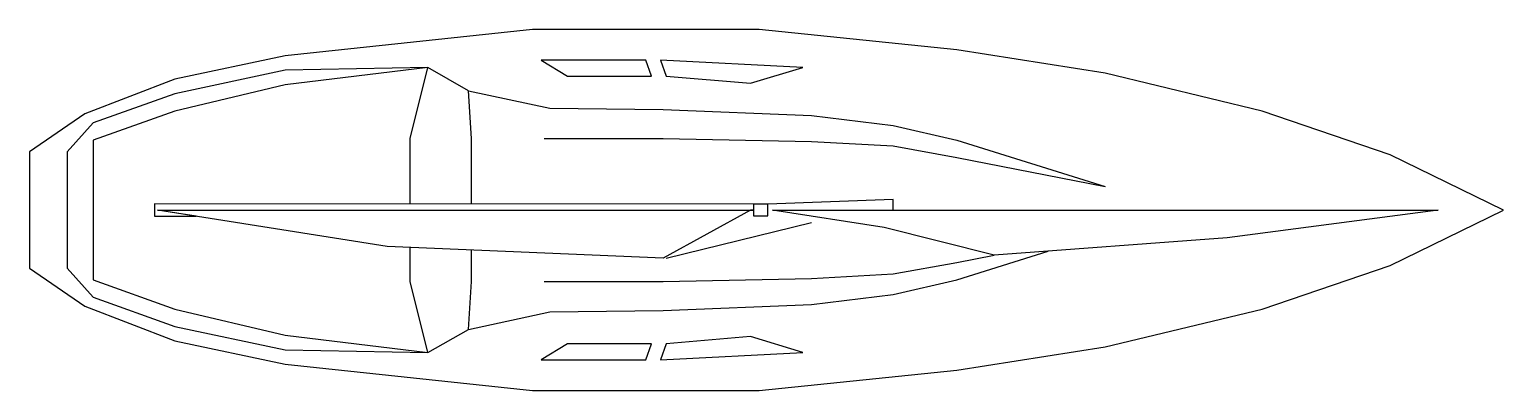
# Model space of a CAD drawing. Header units: millimetres. Extents: x -1984.5 to -1971.7, y 1625.8 to 1628.9.
import ezdxf

# ---------------------------------------------------------------- set-up
doc = ezdxf.new("R2010")
doc.units = ezdxf.units.MM
doc.header["$LTSCALE"] = 10
doc.layers.add('Embarcações', color=2, linetype='Continuous')

msp = doc.modelspace()

# ---------------------------------------------------------------- linework, layer by layer
at = {"layer": 'Embarcações'}
for p, q in [((-1980.028, 1627.972), (-1978.99, 1627.972)), ((-1978.99, 1627.972), (-1977.698, 1627.946)), ((-1977.698, 1627.946), (-1976.988, 1627.908)), ((-1976.988, 1627.908), (-1976.432, 1627.807)), ((-1976.432, 1627.807), (-1975.14, 1627.554)), ((-1978.204, 1627.401), (-1978.204, 1627.3)), ((-1978.078, 1627.3), (-1978.078, 1627.401)), ((-1978.964, 1626.932), (-1977.698, 1627.241)), ((-1978.204, 1627.3), (-1978.078, 1627.3)), ((-1978.23, 1626.249), (-1978.964, 1626.185))]:
    msp.add_line(p, q, dxfattribs=at)
for points in [[(-1984.511, 1626.844), (-1984.03, 1626.515), (-1983.245, 1626.211), (-1982.283, 1626.009), (-1980.129, 1625.78), (-1978.153, 1625.78), (-1976.432, 1625.957), (-1975.14, 1626.161), (-1973.771, 1626.489), (-1972.657, 1626.869), (-1971.669, 1627.35), (-1972.657, 1627.831), (-1973.771, 1628.212), (-1975.14, 1628.541), (-1976.432, 1628.743), (-1978.153, 1628.921), (-1980.129, 1628.921), (-1982.283, 1628.693), (-1983.245, 1628.49), (-1984.03, 1628.187), (-1984.511, 1627.857)], [(-1979.825, 1628.515), (-1979.091, 1628.515), (-1979.142, 1628.655), (-1980.054, 1628.655)], [(-1979.015, 1628.655), (-1978.964, 1628.515), (-1978.23, 1628.453), (-1977.773, 1628.592)], [(-1980.054, 1626.046), (-1979.142, 1626.046), (-1979.091, 1626.185), (-1979.825, 1626.185)]]:
    msp.add_lwpolyline(points, close=True, dxfattribs=at)
for points in [[(-1981.041, 1628.592), (-1982.283, 1628.567), (-1983.245, 1628.363), (-1983.955, 1628.11), (-1984.183, 1627.857), (-1984.183, 1626.844), (-1983.955, 1626.591), (-1983.245, 1626.337), (-1982.283, 1626.135), (-1981.041, 1626.11), (-1980.687, 1626.312), (-1980.661, 1626.73), (-1980.661, 1627.002)], [(-1981.194, 1627.406), (-1981.194, 1627.972), (-1981.041, 1628.592), (-1982.283, 1628.44), (-1983.245, 1628.212), (-1983.955, 1627.959), (-1983.955, 1626.743), (-1983.245, 1626.489), (-1982.283, 1626.262), (-1981.041, 1626.11), (-1981.194, 1626.73), (-1981.194, 1627.025)], [(-1980.661, 1627.406), (-1980.661, 1627.972), (-1980.687, 1628.389), (-1981.041, 1628.592)], [(-1980.687, 1628.389), (-1979.977, 1628.238), (-1978.99, 1628.225), (-1977.698, 1628.174), (-1976.988, 1628.086), (-1976.432, 1627.959), (-1975.14, 1627.554)], [(-1976.986, 1627.351), (-1976.988, 1627.441), (-1978.078, 1627.401), (-1978.204, 1627.401), (-1983.423, 1627.405), (-1983.423, 1627.35), (-1983.423, 1627.297), (-1983.058, 1627.297), (-1983.397, 1627.35), (-1978.205, 1627.35), (-1978.23, 1627.35), (-1978.99, 1626.932), (-1981.396, 1627.034), (-1983.397, 1627.35)], [(-1972.239, 1627.35), (-1974.076, 1627.11), (-1976.106, 1626.958), (-1977.065, 1627.198), (-1978.039, 1627.35), (-1972.657, 1627.35), (-1972.239, 1627.35)], [(-1980.687, 1626.312), (-1979.977, 1626.464), (-1978.99, 1626.477), (-1977.698, 1626.528), (-1976.988, 1626.616), (-1976.432, 1626.743), (-1975.635, 1626.993)], [(-1980.028, 1626.73), (-1978.99, 1626.73), (-1977.698, 1626.755), (-1976.988, 1626.794), (-1976.432, 1626.895), (-1976.106, 1626.958)], [(-1978.964, 1626.185), (-1979.015, 1626.046), (-1977.773, 1626.11), (-1978.23, 1626.249)]]:
    msp.add_lwpolyline(points, dxfattribs=at)

doc.saveas('drawing.dxf')
